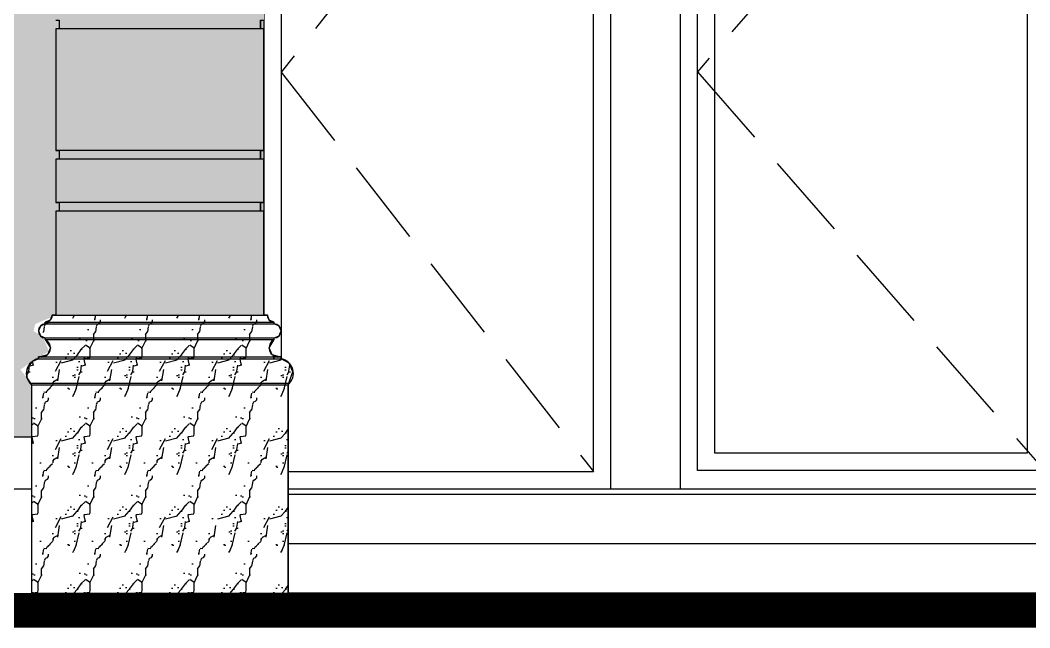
# Model space of a CAD drawing. Extents: x -12446 to 284554, y -295110 to 165007.
# Drawn here: x 15551 to 18462, y -262654 to -260904 of the extents above; entities that cross this region are included whole.
import ezdxf

# ---------------------------------------------------------------- set-up
doc = ezdxf.new("R2010")
doc.units = 0
doc.header["$LTSCALE"] = 1000
doc.linetypes.add('AX-14-E$0$AX-85-M02$0$DASH', pattern=[0.35, 0.25, -0.1])
doc.linetypes.add('AX-14-E$0$DOTE', pattern=[2.4200000000000004, 2, -0.2, 0.02, -0.2])
doc.layers.get('0').update_dxf_attribs({"linetype": 'CONTINUOUS'})
for name, color, linetype in [('A-Anno-Note', 241, 'CONTINUOUS'), ('AX-14-comp-tc$0$AX-T-LMCZ-Z$1$AX-13-E01-E03$0$家具与填充', 251, 'CONTINUOUS'), ('AX-14-E$0$A-Detl-Fine', 152, 'CONTINUOUS'), ('AX-14-E$0$A-Detl-Patt', 8, 'CONTINUOUS'), ('AX-14-E$0$A-Detl-Thin', 131, 'CONTINUOUS'), ('AX-14-E$0$A-elev-MAIN', 4, 'CONTINUOUS'), ('AX-14-E$0$A-elev-XFINE', 8, 'CONTINUOUS'), ('AX-14-E$0$A-Strs', 151, 'CONTINUOUS'), ('AX-14-E$0$PUB_HATCH', 8, 'CONTINUOUS')]:
    doc.layers.add(name, color=color, linetype=linetype)
doc.layers.add('AX-14-E$0$A-Grid', color=222, linetype='AX-14-E$0$DOTE', plot=False)

# ---------------------------------------------------------------- blocks, each defined once
blk = doc.blocks.new('AX-14-E$0$A$C78EB6178')
at = {"layer": 'AX-14-E$0$A-Detl-Fine'}
for points in [[(15199.99680905382, 2650.001018113573), (14299.99680905382, 2650.001018113573), (14299.99680905382, 350.0010181134567), (15199.99680905382, 350.0010181134567)], [(16449.99424889125, 2600.001030202431), (16449.99424889125, 403.0009717717185), (15549.99424889125, 403.0009717717185), (15549.99424889125, 2600.001030202431)]]:
    blk.add_lwpolyline(points, close=True, dxfattribs=at)
blk.add_lwpolyline([(16499.99424889125, 2650.001030202431), (16499.99424889125, 353.0009717717185), (15499.99424889125, 353.0009717717185), (15499.99424889125, 2650.001030202431), (17499.99424889125, 2650.001030202431)], dxfattribs=at)
at = {"layer": 'AX-14-E$0$A-Detl-Patt', "linetype": 'AX-14-E$0$AX-85-M02$0$DASH'}
for points in [[(15199.99680905382, 2650.001018113573), (14299.99680905382, 1500.001018113515), (15199.99680905382, 350.0010181134567)], [(16449.14679126337, 2600.001030202431), (15499.99424889125, 1501.501000987249), (16499.99424889125, 353.0009717717185)]]:
    blk.add_lwpolyline(points, dxfattribs=at)
at = {"layer": 'AX-14-E$0$A-Detl-Thin'}
blk.add_line((34751.28397460829, -0.0004335009143687785), (-1286.962460828014, -0.0004335009143687785), dxfattribs=at)
for points in [[(17549.99424889125, 300.0010302023147), (17549.99424889125, 3600.001030202315), (15449.99424889125, 3600.001030202315), (15449.99424889125, 300.0010302023147)], [(15249.99680905382, 2700.001018113573), (14249.99680905382, 2700.001018113573), (14249.99680905382, 300.0010181134567), (15249.99680905382, 300.0010181134567)]]:
    blk.add_lwpolyline(points, close=True, dxfattribs=at)
blk.add_lwpolyline([(13650.987519202, 150.0010852113483), (13650.987519202, 0.001085211348254234), (13400.987519202, 0.001085211348254234), (13400.987519202, 450.0010852113483), (13579.99223586889, 450.0010852113483)], dxfattribs=at)
at = {"layer": 'AX-14-E$0$A-Strs', "color": 2}
blk.add_lwpolyline([(20936.28396964172, 0.001085211348254234), (12057.82304325298, 0.001085211348254234)], dxfattribs=at)
blk.add_wipeout([(13400.987519202, 148.49956649904152), (13650.987519202, 148.49956649904152), (13650.987519202, -0.00043350091436877847), (13400.987519202, -0.00043350091436877847)]).dxf.layer = 'AX-14-E$0$A-Detl-Thin'
blk = doc.blocks.new('AX-14-E$0$srjrewhretrhre')
at = {"color": 6}
blk.add_wipeout([(74336.15746039373, 138072.78059375333), (74336.15746039373, 137207.78059375318), (75926.14936859017, 137207.7805937532), (75926.14936859017, 137127.78059375333), (75946.14936859017, 137127.78059375333), (75946.14936859017, 137107.78059375333), (75961.14936859017, 137107.78059375333), (75961.14936859017, 137087.78059375333), (75976.14936859017, 137072.78059375333), (75976.14936859017, 137057.78059375333), (75986.14936859017, 137057.78059375333), (75986.14936859017, 136707.78059375333), (75956.36653167602, 136707.7805937533), (75949.00500575651, 136701.91699028332), (75946.39502308726, 136692.78059375338), (75948.91343806239, 136683.69062124976), (75956.14936858995, 136677.7805937535), (75956.14936858995, 136657.78059375333), (75966.89253723672, 136650.21297023832), (75971.14936859043, 136637.78059375333), (75971.14936859015, 136582.78059375333), (75986.14936859017, 136582.78059375333), (75986.14936859017, 136257.7805937532), (75996.14936859017, 136257.7805937532), (75996.14936859017, 136232.7805937532), (75986.14936859017, 136232.7805937532), (75986.14936859017, 136107.7805937532), (75996.14936859017, 136107.7805937532), (75996.14936859017, 136082.7805937532), (75986.14936859017, 136082.7805937532), (75986.14936859017, 135732.7805937532), (75996.14936859017, 135732.7805937532), (75996.14936859017, 135707.7805937532), (75986.14936859017, 135707.7805937532), (75986.14936859017, 135582.7805937532), (75996.14936859017, 135582.7805937532), (75996.14936859017, 135557.7805937532), (75986.14936859017, 135557.7805937532), (75986.14936859017, 135207.7805937532), (75996.14936859017, 135207.7805937532), (75996.14936859017, 135182.7805937532), (75986.14936859017, 135182.78059375318), (75986.14936859063, 135057.7805937532), (75996.1493685897, 135057.78059375286), (75996.14936859017, 135032.7805937532), (75986.14936859065, 135032.7805937532), (75986.14936859017, 134682.7805937532), (75996.14936859017, 134682.7805937532), (75996.14936859017, 134657.7805937532), (75986.14936859063, 134657.7805937532), (75986.14936859063, 134532.7805937532), (75996.14936859017, 134532.7805937532), (75996.14936859017, 134507.7805937532), (75986.14936859063, 134507.7805937532), (75986.14936859017, 134207.78059375333), (75976.14936859017, 134207.78059375336), (75970.40562701794, 134193.5243353252), (75956.14936858986, 134187.7805937538), (75956.14936859017, 134182.78059375333), (75942.00723296644, 134176.92272937705), (75936.14936859017, 134162.78059375333), (75942.00723296644, 134148.6384581296), (75956.14936859017, 134142.78059375333), (75956.1493685916, 134137.78059375333), (75971.09837498196, 134113.9747543896), (75962.06858667741, 134094.08080408134), (75941.14936858682, 134087.78059375376), (75936.14936859017, 134087.78059375333), (75936.14936859878, 134082.780593755), (75917.58014953164, 134074.28062588745), (75902.63854814909, 134051.5501458723), (75903.10084806968, 134027.72280747653), (75916.14936859508, 134007.78059374934), (75916.14936859017, 133407.78059375333), (76656.14936859017, 133407.78059375333), (76656.14936859017, 134007.78059375333), (76669.47614641604, 134045.280593753), (76659.24823763201, 134070.14859854258), (76636.14936859004, 134082.7805937527), (76636.14936859017, 134087.78059375333), (76631.14936859402, 134087.78059375368), (76610.23015050316, 134094.0808040813), (76601.2003621985, 134113.97475438984), (76616.14936858795, 134137.78059375333), (76616.14936858795, 134142.78059375333), (76630.2915042131, 134148.63845812881), (76636.14936859017, 134162.78059375333), (76630.29150421389, 134176.92272937705), (76616.14936859017, 134182.78059375333), (76616.14936859047, 134187.7805937538), (76601.89311016198, 134193.52433532558), (76596.14936859017, 134207.78059375408), (76586.14936859017, 134207.78059375408), (76586.14936859017, 134507.7805937532), (76576.14936859017, 134507.7805937532), (76576.14936859017, 134532.7805937532), (76586.14936859017, 134532.7805937532), (76586.14936859017, 134657.7805937532), (76576.14936859017, 134657.7805937532), (76576.14936859017, 134682.7805937532), (76586.14936859017, 134682.7805937532), (76586.14936859017, 135032.7805937532), (76576.14936859017, 135032.78059375338), (76576.14936859063, 135057.78059375286), (76586.14936859017, 135057.7805937532), (76586.14936859017, 135182.7805937532), (76576.14936859017, 135182.7805937532), (76576.14936859017, 135207.7805937532), (76586.14936859065, 135207.7805937532), (76586.14936859065, 135557.7805937532), (76576.14936859017, 135557.7805937532), (76576.14936859017, 135582.7805937532), (76586.14936859017, 135582.7805937532), (76586.14936859017, 135707.7805937532), (76576.14936859017, 135707.7805937532), (76576.14936859017, 135732.7805937532), (76586.14936859017, 135732.7805937532), (76586.14936859017, 136082.7805937532), (76576.14936859017, 136082.7805937532), (76576.14936859017, 136107.7805937532), (76586.14936859017, 136107.7805937532), (76586.14936859017, 136232.7805937532), (76576.14936859017, 136232.7805937532), (76576.14936859017, 136257.7805937532), (76586.14936859017, 136257.7805937532), (76586.14936859017, 136577.78059375333), (76786.14936859017, 136577.78059375333), (77136.14936859062, 136877.78059375333), (80536.02289517099, 136877.78059375333), (80886.02289517147, 136577.78059375333), (81086.02289517147, 136577.78059375333), (81086.02289517147, 136257.7805937532), (81096.02289517147, 136257.7805937532), (81096.02289517147, 136232.7805937532), (81086.02289517147, 136232.7805937532), (81086.022895171, 136107.7805937532), (81096.02289517147, 136107.7805937532), (81096.02289517147, 136082.7805937532), (81086.02289517147, 136082.7805937532), (81086.022895171, 135732.7805937532), (81096.02289517147, 135732.7805937532), (81096.02289517147, 135707.7805937532), (81086.02289517147, 135707.7805937532), (81086.02289517147, 135582.7805937532), (81096.02289517147, 135582.7805937532), (81096.02289517147, 135557.7805937532), (81086.02289517147, 135557.7805937532), (81086.02289517147, 135207.7805937532), (81096.02289517147, 135207.7805937532), (81096.02289517147, 135182.7805937532), (81086.02289517147, 135182.7805937532), (81086.02289517147, 135057.7805937532), (81096.022895171, 135057.78059375286), (81096.02289517147, 135032.78059375286), (81086.02289517147, 135032.78059375286), (81086.02289517147, 134682.7805937532), (81096.02289517147, 134682.7805937532), (81096.02289517147, 134657.7805937532), (81086.02289517147, 134657.7805937532), (81086.02289517147, 134532.7805937532), (81096.02289517147, 134532.7805937532), (81096.02289517147, 134507.7805937532), (81086.02289517147, 134507.7805937532), (81086.02289517147, 134207.78059375333), (81076.02658887957, 134207.39987152722), (81070.27915359965, 134193.5243353256), (81056.02289517148, 134187.7805937538), (81056.02289517147, 134182.78059375333), (81041.88075954774, 134176.92272937705), (81036.02289517147, 134162.78059375333), (81041.88075954774, 134148.6384581296), (81056.02289517147, 134142.78059375333), (81056.02289516592, 134137.78059375705), (81068.72853558275, 134124.6307188785), (81069.85726960398, 134106.3802814253), (81058.8688196685, 134091.76499915853), (81041.02289516761, 134087.78059375368), (81036.02289517147, 134087.78059375333), (81036.02289517799, 134082.78059375333), (81014.77722531601, 134071.98349746515), (81002.51207473082, 134051.5501458736), (81002.97437464996, 134027.7228074799), (81016.02289517237, 134007.78059375333), (81016.02289517237, 133407.78059375333), (81756.02289517147, 133407.78059375333), (81756.02289517147, 134007.7805937536), (81769.0714156929, 134027.72280747961), (81769.53371561252, 134051.5501458723), (81757.26856503001, 134071.983497463), (81736.02289517145, 134082.78059375333), (81736.02289517145, 134087.78059375333), (81731.02289517148, 134087.78059375333), (81713.17697067278, 134091.76499915947), (81702.18852073886, 134106.38028142505), (81703.3172547585, 134124.63071887472), (81716.02289517004, 134137.78059375333), (81716.02289517147, 134142.78059375333), (81730.1650307952, 134148.6384581296), (81736.02289517145, 134162.78059375333), (81730.1650307952, 134176.92272937705), (81716.02289517147, 134182.78059375333), (81716.02289514645, 134187.7805937533), (81701.76663673471, 134193.52433533416), (81696.02289517142, 134207.78059375295), (81686.02289517147, 134207.78059375292), (81686.022895171, 134507.7805937532), (81676.02289517145, 134507.7805937532), (81676.02289517145, 134532.7805937532), (81686.022895171, 134532.7805937532), (81686.02289517147, 134657.7805937532), (81676.02289517145, 134657.7805937532), (81676.02289517145, 134682.7805937532), (81686.02289517147, 134682.7805937532), (81686.022895171, 135032.7805937532), (81676.02289517145, 135032.78059375338), (81676.02289517145, 135057.7805937532), (81686.02289517099, 135057.78059375318), (81686.02289517147, 135182.7805937532), (81676.02289517145, 135182.7805937532), (81676.02289517145, 135207.7805937532), (81686.02289517147, 135207.7805937532), (81686.02289517147, 135557.7805937532), (81676.02289517145, 135557.7805937532), (81676.02289517145, 135582.7805937532), (81686.02289517147, 135582.7805937532), (81686.02289517147, 135707.7805937532), (81676.02289517145, 135707.7805937532), (81676.02289517145, 135732.7805937532), (81686.02289517147, 135732.7805937532), (81686.02289517147, 136082.7805937532), (81676.02289517145, 136082.7805937532), (81676.02289517145, 136107.7805937532), (81686.02289517147, 136107.7805937532), (81686.02289517147, 136232.7805937532), (81676.02289517145, 136232.7805937532), (81676.02289517145, 136257.7805937532), (81686.02289517147, 136257.7805937532), (81686.02289517147, 136582.78059375333), (81701.02289517145, 136582.78059375333), (81701.022895171, 136637.78059375333), (81705.27972652469, 136650.21297023803), (81716.022895171, 136657.78059375333), (81716.02289517147, 136677.78059375333), (81723.32511827593, 136683.78975377866), (81726.02255544928, 136692.85376498636), (81723.19418325079, 136701.87777613345), (81715.80573208556, 136707.7805937534), (81686.02289517147, 136707.78059375333), (81686.02289517147, 137057.78059375333), (81696.02289517147, 137057.78059375333), (81696.02289517147, 137072.78059375333), (81711.02289517147, 137087.78059375333), (81711.02289517147, 137107.78059375333), (81726.02289517147, 137107.78059375333), (81726.02289517147, 137127.78059375333), (81746.02289517147, 137127.78059375333), (81746.02289517147, 137207.7805937532), (83386.15394085794, 137207.78059375315), (83386.15394085794, 138072.78059375333)], dxfattribs=at).dxf.layer = 'AX-14-E$0$A-Detl-Thin'
at = {"layer": 'AX-14-E$0$PUB_HATCH', "linetype": 'ByBlock'}
h = blk.add_hatch(dxfattribs=at)
h.set_pattern_fill('大理石', color=256, scale=50, style=0)
h.set_pattern_definition([(41.98721249999999, (-2125021.920979404, -446923.1119974228), (299.99999558906, 225.0000049208378), [4.804866, -1004.216925]), (68.19859050000001, (-2125093.349549904, -446930.6119974228), (149.999999908466, 450.0000002037184), [17.3094585, -1194.35262]), (60.9453959, (-2125096.920979404, -446939.1834249226), (149.9999899364355, 225.0000063865008), [7.354021500000001, -1536.99045]), (90, (-2125093.349549904, -446932.7548539226), (150, -9.18454765366783e-15), [2.1428565, -222.85713]), (71.5650511, (-2125023.349550904, -446927.3977104228), (3.026845774023457e-07, 225.0000004623613), [4.5175395, -469.824105]), (171.469234, (-2125023.349550904, -446927.3977104228), (-149.9999995093144, 1.392004558842252e-06), [7.222766999999999, -1509.5583]), (79.2157021, (-2125033.349549904, -446941.3262739228), (150.0000007450625, 900.0000004161301), [15.269685, -1588.04715]), (62.13299610000001, (-2125146.206693904, -446872.7548539226), (599.9999927091245, 1125.000004399936), [35.1472845, -7345.78245]), (0, (-2125144.046566404, -446839.7657979226), (0, 225), [0, -150]), (64.9831065, (-2125046.920978404, -446798.8262829226), (300.0000007609918, 674.999999544509), [23.647065, -2459.2947]), (81.43911040000002, (-2124989.063836404, -446887.7548539226), (299.9999994834878, 2024.999987230613), [33.588522, -7020.000899999999]), (82.8749836, (-2125071.920978904, -446867.3977104228), (149.9999909881534, 1125.000001126931), [17.27626649999985, -3610.73969999998]), (76.75948000000002, (-2125086.920978904, -446914.5405684228), (150.0000014580604, 674.9999994809675), [37.4233905, -3892.0326]), (0, (-2125110.304469904, -446914.4307399227), (0, 225), [0, -150]), (0, (-2125107.894290904, -446916.8392944227), (0, 225), [0, -150]), (0, (-2125091.023264404, -446904.7965534227), (0, 225), [0, -150]), (0, (-2125095.843532404, -446878.3025454227), (0, 225), [0, -150]), (59.0362434, (-2125078.349549904, -446878.1119974228), (149.9999880514521, 225.0000064522712), [12.49489649999994, -2611.433399999984]), (0, (-2125071.935513904, -446867.8131849228), (0, 225), [0, -150]), (0, (-2125091.023264404, -446875.8939909227), (0, 225), [0, -150]), (0, (-2125083.792818904, -446861.4427269227), (0, 225), [0, -150]), (0, (-2125091.023264404, -446883.1196229227), (0, 225), [0, -150]), (50.1944289, (-2125004.063836404, -446898.4691394228), (150.0000001089894, 225.0000000976727), [5.5787505, -1165.9587]), (90, (-2125004.063836404, -446904.8977104228), (150, -9.18454765366783e-15), [6.428571, -218.57142]), (43.6677801, (-2125011.920978904, -446912.3977104228), (450.0000003402449, 449.9999991224339), [10.862076, -2270.1738]), (90, (-2125011.920978904, -446914.5405684228), (150, -9.18454765366783e-15), [2.1428565, -222.85713]), (39.805571, (-2125018.349549904, -446919.8977104228), (299.9999928373416, 225.0000088534782), [8.368124999999939, -1748.938049999992]), (0, (-2125040.410096404, -446904.7965534227), (0, 225), [0, -150]), (0, (-2125003.735148904, -446898.0002199227), (0, 225), [0, -150]), (0, (-2125003.735148904, -446898.0002199227), (0, 225), [0, -150]), (29.35775349999999, (-2125000.492406904, -446894.1834249226), (449.9999990889967, 225.0000013305716), [13.1125425, -1363.704435]), (0, (-2125004.257820904, -446883.1196229227), (0, 225), [0, -150]), (146.309932, (-2125046.920978404, -446798.8262829226), (-300.0000018441471, 224.9999961086259), [15.4523625, -1607.0457]), (8.13010235, (-2125063.349549904, -446828.8262829226), (1499.999989438255, 224.9999986651114), [15.1522875, -3166.8282]), (47.8624052, (-2125096.920979404, -446833.1119974228), (600.0000002649814, 674.9999993740287), [20.228289, -4227.71235]), (14.6208739, (-2125129.778122404, -446841.6834249226), (899.9999975205735, 225.000009386103), [33.9567555, -3531.5025]), (0, (-2125117.534915404, -446827.7230554228), (0, 225), [0, -150]), (18.4349488, (-2125069.778122404, -446850.2548539226), (600.0000000580668, 224.9999992736392), [6.77631, -1416.248625]), (16.6992442, (-2125063.349549904, -446848.1119974228), (149.9999969984997, 1.241063792289943e-05), [3.7286805, -779.2942949999999]), (101.093723, (-2125059.778121904, -446847.0405684228), (-300.000002621927, 1574.999985260505), [18.56112299999999, -3879.274799999999]), (0, (-2125078.972505904, -446837.3572419228), (0, 225), [0, -150]), (0, (-2125063.428470904, -446828.4043704227), (0, 225), [0, -150]), (0, (-2125083.792818904, -446854.2170619227), (0, 225), [0, -150]), (0, (-2125103.074022904, -446806.0461264227), (0, 225), [0, -150]), (0, (-2125110.304469904, -446815.6803129227), (0, 225), [0, -150]), (44.14490260000001, (-2125071.920978904, -446802.0405684228), (450.0000007707964, 449.9999999840209), [16.9219395, -3536.685300000001]), (54.58294469999999, (-2125083.349550904, -446818.1119974228), (150.0000004208009, 224.9999991134638), [19.720626, -4121.6106]), (0, (-2125071.719204904, -446801.8916589227), (0, 225), [0, -150]), (0, (-2125093.433398404, -446813.2717584227), (0, 225), [0, -150]), (0, (-2125071.719204904, -446801.8916589227), (0, 225), [0, -150]), (0, (-2125083.326243904, -446818.4621199227), (0, 225), [0, -150]), (75.0685828, (-2125048.349549904, -446826.6834249226), (150.0000000038274, 675.000000202004), [5.544348, -1158.76875]), (90, (-2125046.920978404, -446821.3262829226), (150, -9.18454765366783e-15), [22.5, -202.5]), (50.1944289, (-2125020.492407904, -446727.0405684228), (150.0000001089894, 225.0000000976727), [5.5787505, -1165.9587]), (0, (-2125062.101435904, -446774.7350094228), (0, 225), [0, -150]), (0, (-2125057.281167904, -446777.1435639227), (0, 225), [0, -150]), (0, (-2125076.562326904, -446772.3264864227), (0, 225), [0, -150]), (0, (-2125052.460854904, -446745.8324469228), (0, 225), [0, -150]), (53.1301023, (-2125036.920979404, -446759.1834249226), (150.0000002126701, 224.99999985822), [10.7142855, -2239.28565]), (90, (-2125036.920979404, -446777.3977104228), (150, -9.18454765366783e-15), [18.2142855, -206.78571]), (0, (-2125036.898090904, -446777.0360019228), (0, 225), [0, -150]), (23.1985905, (-2125025.492407404, -446729.1834249226), (450.0000002979893, 225.0000001134837), [5.439838499999961, -1136.92612499999]), (66.037511, (-2125026.920978904, -446732.3977104228), (150.0000000200056, 449.9999996990788), [3.517449, -735.1468799999999]), (66.037511, (-2125028.349550404, -446735.6119974228), (150.0000000200056, 449.9999996990788), [3.517449, -735.1468799999999]), (81.86989759999999, (-2125030.492406904, -446750.6119974228), (150.0000006484409, 1125.000000113515), [15.15228749999992, -3166.82819999998]), (90, (-2125016.920978404, -446722.7548539226), (150, -9.18454765366783e-15), [5.3571435, -219.642855]), (0, (-2125033.397590404, -446715.2548539226), (0, 225), [0, -150])])
edge = h.paths.add_edge_path()
edge.add_line((75916.14936859017, 133407.7805937534), (75916.14936859017, 134007.7805937534))
edge.add_arc((75944.30040088478, 134040.4403184753), 43.11772533615106, 165.0685828223707, 229.2403228333218, ccw=False)
edge.add_arc((75944.30040088524, 134040.4403184737), 43.1177253370297, 100.89684281113972, 165.0685828204375, ccw=False)
edge.add_line((75936.14936859017, 134082.7805937534), (75936.14936859017, 134087.7805937534))
edge.add_line((75936.14936859017, 134087.7805937534), (75940.40910086357, 134087.6629031491))
edge.add_arc((75945.17142265844, 134113.6978068739), 26.46688347420626, 259.634019377037, 425.4945086330911)
edge.add_line((75956.1493685925, 134137.7805937534), (75956.1493685925, 134142.7805937534))
edge.add_arc((75936.14936859203, 134142.7805937533), 20.00000000046566, 3.335053305592638e-10, 90.00000000533608)
edge.add_arc((75956.14936859017, 134162.7805937534), 20, 90, 179.9999999996665, ccw=False)
edge.add_line((75956.14936859017, 134182.7805937534), (75956.14936859017, 134187.7805937539))
edge.add_arc((75956.53009081674, 134207.399871527), 19.62297148128896, 268.8882853154667, 361.1117146838404)
edge.add_line((75976.14936859017, 134207.7805937534), (75986.14936859017, 134207.7805937534))
edge.add_line((75986.14936859017, 134207.7805937534), (76596.14936859017, 134207.7805937535))
edge.add_arc((76615.76864636359, 134207.3998715273), 19.62297148151497, 178.8882853164995, 270)
edge.add_arc((76604.93154540374, 134158.1340192494), 31.56173536293405, 8.465958142602915, 69.91816107455281, ccw=False)
edge.add_arc((76616.14936859017, 134162.7805937534), 20, -90.00000000400212, 3.335003384563606e-10, ccw=False)
edge.add_line((76616.14936858877, 134142.7805937534), (76616.14936858737, 134137.780593753))
edge.add_arc((76627.62990404382, 134113.97475439), 26.42954184515125, 115.7460199279253, 196.6992442280954)
edge.add_arc((76627.25359120728, 134113.0612507176), 25.81799708510722, 194.9971969223209, 280.3445055744949)
edge.add_line((76631.88963631676, 134087.6629031491), (76636.14936859017, 134087.6629031491))
edge.add_line((76636.14936859017, 134087.6629031491), (76636.14936860833, 134082.7805937486))
edge.add_arc((76627.99833629974, 134040.4403184762), 43.11772533235346, 14.931417170962902, 79.10315716939692, ccw=False)
edge.add_arc((76627.99833629648, 134040.4403184757), 43.11772533522994, -49.24032282244542, 14.931417170594216, ccw=False)
edge.add_line((76656.14936859669, 134007.7805937598), (76656.14936859017, 133407.7805937534))
edge.add_line((76656.14936859017, 133407.7805937534), (75916.14936859017, 133407.7805937534))
at = {"layer": 'AX-14-E$0$A-Detl-Thin', "color": 6}
blk.add_lwpolyline([(75986.14936859063, 135057.7805937533), (75996.1493685897, 135057.7805937529), (75996.14936859017, 135032.7805937533), (75986.14936859065, 135032.7805937533), (75986.14936859017, 134682.7805937533), (75996.14936859017, 134682.7805937533), (75996.14936859017, 134657.7805937533), (75986.14936859063, 134657.7805937533), (75986.14936859063, 134532.7805937533), (75996.14936859017, 134532.7805937533), (75996.14936859017, 134507.7805937533), (75986.14936859063, 134507.7805937533), (75986.14936859017, 134207.7805937534), (75976.14936859018, 134207.7805937534), (75970.40562701796, 134193.5243353253), (75956.14936858986, 134187.7805937539), (75956.14936859017, 134182.7805937534), (75942.00723296644, 134176.9227293771), (75936.14936859017, 134162.7805937534), (75942.00723296644, 134148.6384581297), (75956.14936859017, 134142.7805937534), (75956.1493685916, 134137.7805937534), (75971.09837498196, 134113.9747543897), (75962.06858667741, 134094.0808040814), (75941.14936858682, 134087.7805937538), (75936.14936859017, 134087.7805937534), (75936.14936859878, 134082.780593755), (75917.58014953164, 134074.2806258875), (75902.6385481491, 134051.5501458723), (75903.10084806968, 134027.7228074766), (75916.14936859508, 134007.7805937494), (75916.14936859017, 133407.7805937534), (76656.14936859017, 133407.7805937534), (76656.14936859017, 134007.7805937534), (76669.47614641604, 134045.2805937531), (76659.24823763201, 134070.1485985426), (76636.14936859005, 134082.7805937527), (76636.14936859017, 134087.7805937534), (76631.14936859402, 134087.7805937537), (76610.23015050316, 134094.0808040814), (76601.2003621985, 134113.9747543899), (76616.14936858795, 134137.7805937534), (76616.14936858795, 134142.7805937534), (76630.29150421312, 134148.6384581289), (76636.14936859017, 134162.7805937534), (76630.29150421389, 134176.9227293771), (76616.14936859017, 134182.7805937534), (76616.14936859047, 134187.7805937539), (76601.89311016198, 134193.5243353256), (76596.14936859017, 134207.7805937541), (76586.14936859017, 134207.7805937541), (76586.14936859017, 134507.7805937533), (76576.14936859017, 134507.7805937533), (76576.14936859017, 134532.7805937533), (76586.14936859017, 134532.7805937533), (76586.14936859017, 134657.7805937533), (76576.14936859017, 134657.7805937533), (76576.14936859017, 134682.7805937533), (76586.14936859017, 134682.7805937533), (76586.14936859017, 135032.7805937533), (76576.14936859017, 135032.7805937534), (76576.14936859063, 135057.7805937529), (76586.14936859017, 135057.7805937533)], dxfattribs=at)
at = {"layer": 'AX-14-E$0$A-elev-MAIN'}
for p, q in [((75996.1493685897, 135057.7805937529), (75996.14936859017, 135032.7805937529)), ((76576.14936859063, 135057.7805937529), (76576.14936859017, 135032.7805937529)), ((75986.14936859063, 135032.7805937533), (75986.14936859063, 134682.7805937533)), ((76586.14936859017, 135032.7805937533), (75986.14936859017, 135032.7805937533)), ((76586.14936859017, 135032.7805937533), (76586.14936859017, 134682.7805937533)), ((76586.14936859017, 134682.7805937533), (75986.14936859017, 134682.7805937533)), ((75996.14936859017, 134682.7805937533), (75996.14936859017, 134657.7805937533)), ((76576.14936859017, 134682.7805937533), (76576.14936859017, 134657.7805937533)), ((75986.14936859063, 134657.7805937533), (75986.14936859063, 134532.7805937533)), ((76586.14936859017, 134657.7805937533), (75986.14936859017, 134657.7805937533)), ((76586.14936859017, 134657.7805937533), (76586.14936859017, 134532.7805937533)), ((76586.14936859017, 134532.7805937533), (75986.14936859017, 134532.7805937533)), ((75996.14936859017, 134532.7805937533), (75996.14936859017, 134507.7805937533)), ((76576.14936859017, 134532.7805937533), (76576.14936859017, 134507.7805937533)), ((75986.14936859063, 134507.7805937533), (75986.14936859017, 134207.7805937534)), ((76586.14936859017, 134507.7805937533), (75986.14936859017, 134507.7805937533)), ((76586.14936859017, 134507.7805937533), (76586.14936859017, 134207.7805937534)), ((75976.14936859017, 134207.7805937534), (76596.14936859017, 134207.7805937534)), ((75956.14936859017, 134182.7805937534), (75956.14936859017, 134187.7805937534)), ((76616.14936859017, 134182.7805937534), (76616.14936859017, 134187.7805937534)), ((75956.14936859017, 134137.7805937534), (75956.14936859017, 134142.7805937534)), ((76616.14936859017, 134137.7805937534), (76616.14936859017, 134142.7805937534)), ((75936.14936859017, 134082.7805937534), (75936.14936859017, 134087.7805937534)), ((76636.14936859017, 134082.7805937534), (76636.14936859017, 134087.7805937534)), ((75916.14936859017, 134007.7805937534), (76656.14936859017, 134007.7805937534)), ((75916.14936859017, 134007.7805937534), (75916.14936859017, 133407.7805937534)), ((76656.14936859017, 134007.7805937534), (76656.14936859017, 133407.7805937534)), ((75916.14936859017, 133407.7805937534), (76656.14936859017, 133407.7805937534))]:
    blk.add_line(p, q, dxfattribs=at)
for centre, radius, start, end in [((75956.53009081674, 134207.3998715273), 19.62297148152175, 268.8882853146262, 1.111714682071788), ((76615.76864636359, 134207.3998715273), 19.62297148152175, 178.8882853145938, 271.1117146853738), ((75956.14936859017, 134162.7805937534), 20, 90, 270), ((76616.14936859017, 134162.7805937534), 20, 270, 90), ((75944.66883313698, 134113.9747543897), 26.42954184498113, 262.3475314453959, 64.25398009340762), ((76627.62990404382, 134113.9747543899), 26.42954184531497, 115.7460199065924, 277.6524685546041), ((75944.30040088385, 134040.4403184752), 43.11772533525234, 100.896842798044, 229.2403228422506), ((76627.99833629788, 134040.4403184751), 43.11772533386106, 310.7596771891285, 79.10315717326758)]:
    blk.add_arc(centre, radius, start, end, dxfattribs=at)
at = {"layer": 'AX-14-E$0$A-elev-XFINE', "color": 253, "linetype": 'Continuous'}
for p, q in [((75956.14936859017, 134187.7805937534), (76616.14936859017, 134187.7805937534)), ((75956.14936859017, 134182.7805937534), (76616.14936859017, 134182.7805937534)), ((75956.14936859017, 134142.7805937534), (76616.14936859017, 134142.7805937534)), ((75956.14936859017, 134137.7805937534), (76616.14936859017, 134137.7805937534)), ((75936.14936859017, 134087.7805937534), (76636.14936859017, 134087.7805937534)), ((75936.14936859017, 134082.7805937534), (76636.14936859017, 134082.7805937534)), ((75911.50273997519, 134012.7805937534), (76660.79599720515, 134012.7805937534))]:
    blk.add_line(p, q, dxfattribs=at)
at = {"layer": 'AX-14-E$0$A-Strs'}
for p, q in [((76656.14936859017, 133692.7805937534), (78836.08613188083, 133692.7805937534)), ((76656.14936859017, 133550.2805937534), (78836.08613188083, 133550.2805937534)), ((76656.14936859017, 133407.7805937534), (78836.08613188083, 133407.7805937534))]:
    blk.add_line(p, q, dxfattribs=at)
blk = doc.blocks.new('AX-14-comp-tc')
at = {"layer": 'AX-14-comp-tc$0$AX-T-LMCZ-Z$1$AX-13-E01-E03$0$家具与填充'}
h = blk.add_hatch(dxfattribs=at)
h.set_pattern_fill('AR-SAND', color=256, scale=24)
h.set_pattern_definition([(37.50000000000001, (-86572.63727747524, -326606.2126952698), (-1.92003755518086, 58.72958847952108), [0, -46.3296, 0, -51.816, 0, -49.53]), (7.499999999999999, (-86572.63727747524, -326606.2126952698), (53.94279397656031, 86.0190120682025), [0, -24.9936, 0, -41.7576, 0, -16.002]), (327.5, (-86610.12767747525, -326606.2126952698), (94.91908442897494, 0.172462161425484), [0, -15.24, 0, -54.864, 0, -71.628]), (317.5, (-86610.12767747525, -326606.2126952698), (91.62677429667568, 26.75151879086595), [0, -7.62, 0, -35.9664, 0, -41.148])])
h.paths.add_polyline_path([(8478.702790445503, -253742.0665604888), (8477.44201020393, -253912.0664102146), (8514.69657850251, -253988.2368576273), (8527.442184651125, -254071.7538557), (8527.44201020393, -254442.0664102142), (8577.44200928029, -254442.0664102142), (8577.44200928029, -254592.0664102142), (8652.391094617633, -254592.0664102153), (8652.391068423487, -255491.8819860087), (1002.391094686551, -255491.8819860087), (1002.391094686551, -255591.8819860086), (1022.391094686551, -255591.8819860086), (1022.391094686551, -255691.8819740865), (1072.391109687829, -255691.8819740865), (1222.391094686551, -256321.8819860086), (1272.391094686551, -256321.8819860086), (1272.391094686551, -256591.8819859418), (1252.391080968169, -256591.8819859414), (1252.391080968169, -256691.88198594), (6902.391072859842, -256691.88198594), (6902.391072859842, -256646.8812060526), (8252.541649787774, -256646.8812060526), (8252.387571967527, -268242.0665604891), (8851.970065954694, -268241.8804672961), (8851.970065954694, -266536.8804672965), (10050.68638493499, -266536.8804672965), (10050.68638493499, -268686.8804672965), (10151.10741875076, -268686.8804672965), (10151.10741875076, -266536.8804672965), (11352.39109977041, -266536.8804672965), (11352.39109977041, -268241.8804672961), (13852.39109482043, -268241.8804672961), (13852.39682763381, -256691.8822025585), (22902.39105995675, -256691.8822025519), (22926.11310842487, -266276.8819860087), (22900.94450187806, -266276.8819860084), (22901.26328666282, -268241.8804672958), (25152.38705283971, -268241.8804672961), (25152.38699696408, -256691.8825560538), (28052.39103885586, -256691.8825560538), (28052.75779278678, -256646.8819760467), (29952.39109509517, -256646.8819959717), (29952.39109509517, -256689.2827172552), (35452.39112271331, -256689.2800792456), (35452.39107599747, -256591.8819800339), (35402.39108326597, -256591.8819800338), (35402.39107245006, -256321.8819698274), (35452.39108006409, -256321.8819711794), (35602.39105912283, -255691.8819711794), (35652.39108166503, -255691.8819711795), (35652.39212232488, -255591.8814656923), (35702.39106792616, -255591.8819860087), (35702.39106792616, -255491.8819860087), (30302.39107866501, -255491.8819860087), (28046.93755201725, -255491.8819860087), (28046.9219124034, -254592.0664104595), (28121.92867581741, -254592.0664104595), (28121.92867581741, -254442.0664102142), (28171.92867489377, -254442.0664102142), (28171.92850044681, -254071.7538557), (28184.67410659519, -253988.2368576273), (28221.92867489377, -253912.0664102146), (28221.92867489377, -253742.0664102147), (27271.92867486304, -253742.0664102147), (18810.9233292405, -253741.8819860087), (18759.22901397021, -254121.8818337927), (17940.13815930797, -254121.8818337927), (17888.66652220706, -253743.518871419)])
h.paths.add_polyline_path([(1852.394621507585, -255691.8819740865), (3101.094290623063, -255691.8819740865), (3302.387411180738, -256591.8807588942), (1852.394621507585, -256591.8807588942)], flags=16)
h.paths.add_polyline_path([(4102.39109475803, -255691.8819312666), (5602.391099751781, -255691.8819312666), (5602.391099751781, -256591.8819859417), (4102.39109475803, -256591.8819859417)], flags=16)
h.paths.add_polyline_path([(9602.391094818566, -254911.8810260835), (10602.39058339488, -254911.8810260835), (10602.39058339488, -255491.8819860087), (9602.391094818566, -255491.8819860087)], flags=16)
h.paths.add_polyline_path([(9602.38542753979, -257761.8801072679), (10602.38515902622, -257761.8801072679), (10602.39114985833, -256691.8822025552), (9602.39141837167, -256691.8822025552)], flags=16)
h.paths.add_polyline_path([(9602.38542753979, -257761.8801072679), (10602.38503757105, -257761.8801072679), (10602.38503757105, -259361.8810671931), (9602.38542753979, -259361.8810671931)], flags=16)
h.paths.add_polyline_path([(10602.38503757105, -260711.8801072679), (9602.391094818799, -260711.8801072679), (9602.391094818799, -262311.8810671931), (10602.38503757105, -262311.8810671931)], flags=16)
h.paths.add_polyline_path([(9602.391094818799, -262311.8810671931), (10602.3910948188, -262311.8810671931), (10602.39373987479, -263586.8810671966), (9602.393739874795, -263586.8810671966)], flags=16)
h.paths.add_polyline_path([(9602.396640642633, -263586.8810671966), (10602.39083910672, -263586.8810671966), (10602.39083910672, -265186.8820271218), (9602.396640642633, -265186.8820271218)], flags=16)
h.paths.add_polyline_path([(8652.391094617633, -266136.8820651444), (11552.39109471915, -266136.8820651444), (11552.39109471915, -266236.8820651444), (8652.391094617633, -266236.8820651444)], flags=16)
h.paths.add_polyline_path([(26102.39160615517, -254911.8810260835), (27102.39109473149, -254911.8810260835), (27102.39109473149, -255491.8819860087), (26102.39160615517, -255491.8819860087)], flags=16)
h.paths.add_polyline_path([(24302.22488917547, -266726.8819860087), (25002.55026139603, -266726.8819860087), (25000.9446581592, -268076.8804672961), (24301.2631303862, -268076.8804672961)], flags=16)
h.paths.add_polyline_path([(31998.27289866665, -255691.8819067876), (30498.2728936729, -255691.8819067876), (30498.2728936729, -256591.8819614627), (31998.27289866665, -256591.8819614627)], flags=16)
h.paths.add_polyline_path([(34152.39109967728, -256591.8819859417), (32805.23363442658, -256591.8819859417), (33002.39105843063, -255691.8819740865), (34152.39109967728, -255691.8819740865)], flags=16)
h.paths.add_polyline_path([(9602.393739874795, -265186.8820271218), (10602.39373987479, -265186.8820271218), (10602.39093289184, -266136.8820171083), (9602.391256444942, -266136.8820171083)], flags=16)
edge = h.paths.add_edge_path(flags=17)
edge.add_line((9602.39125054804, -253742.0665604888), (9602.391094818566, -254911.6941790598))
edge.add_line((9602.391094818566, -254911.6941790598), (10602.39109481857, -254911.6941790598))
edge.add_line((10602.39109481857, -254911.6941790598), (10602.39669568217, -253742.0665604888))
edge.add_line((10602.39669568217, -253742.0665604888), (9602.396695682168, -253742.0665604888))
edge.add_line((9602.391094818799, -259361.8810671931), (10602.39114985833, -259361.8810671931))
edge.add_line((10602.39114985833, -259361.8810671931), (10602.38532080277, -260711.8801072679))
edge.add_line((10602.38532080277, -260711.8801072679), (9602.385265763238, -260711.8801072679))
edge.add_line((9602.385265763238, -260711.8801072679), (9602.391094818799, -259391.8810671931))
edge.add_line((13852.39109482043, -253742.0665604888), (13852.39109482043, -255491.8819860087))
edge.add_line((13852.39109482043, -255491.8819860087), (22452.39109468003, -255491.8819860087))
edge.add_line((22452.39109468003, -255491.8819860087), (22452.39109468003, -253741.8819860087))
edge.add_line((22452.39109468003, -253741.8819860087), (18810.9233292405, -253741.8819860087))
edge.add_line((18810.9233292405, -253741.8819860087), (18759.22901397021, -254121.8818337927))
edge.add_line((18759.22901397021, -254121.8818337927), (17940.13815930797, -254121.8818337927))
edge.add_line((17940.13815930797, -254121.8818337927), (17888.66652220706, -253743.518871419))
edge.add_line((17888.66652220706, -253743.518871419), (13852.39109482037, -253741.8819860087))
edge.add_line((26102.38525540623, -253742.0665604888), (26102.39145909375, -254911.8810260835))
edge.add_line((26102.39145909375, -254911.8810260835), (27102.39175321659, -254911.8810260835))
edge.add_line((27102.39175321659, -254911.8810260835), (27102.38554952908, -253742.0665604888))
edge.add_line((27102.38554952908, -253742.0665604888), (26102.38554952908, -253742.0665604888))
h = blk.add_hatch(dxfattribs=at)
h.set_pattern_fill('大理石', color=256, scale=50)
h.set_pattern_definition([(41.98721249999999, (-60360.05004709282, -415259.4520499445), (299.99999558906, 225.0000049208378), [4.804866, -1004.216925]), (68.19859050000001, (-60431.47861759282, -415266.9520499445), (149.999999908466, 450.0000002037184), [17.3094585, -1194.35262]), (60.9453959, (-60435.05004709282, -415275.5234774445), (149.9999899364355, 225.0000063865008), [7.354021500000001, -1536.99045]), (90, (-60431.47861759282, -415269.0949064445), (150, -9.184850993605149e-15), [2.1428565, -222.85713]), (71.5650511, (-60361.47861859282, -415263.7377629445), (3.026845774023457e-07, 225.0000004623613), [4.5175395, -469.824105]), (171.469234, (-60361.47861859282, -415263.7377629445), (-149.9999995093144, 1.392004558842252e-06), [7.222766999999999, -1509.5583]), (79.2157021, (-60371.47861759282, -415277.6663264445), (150.0000007450625, 900.0000004161301), [15.269685, -1588.04715]), (62.13299610000001, (-60484.33576159283, -415209.0949064445), (599.9999927091245, 1125.000004399936), [35.1472845, -7345.78245]), (0, (-60482.17563409275, -415176.1058504445), (0, 225), [0, -150]), (64.9831065, (-60385.05004609282, -415135.1663354445), (300.0000007609918, 674.999999544509), [23.647065, -2459.2947]), (81.43911040000002, (-60327.19290409282, -415224.0949064445), (299.9999994834878, 2024.999987230613), [33.588522, -7020.000899999999]), (82.8749836, (-60410.05004659282, -415203.7377629445), (149.9999909881534, 1125.000001126931), [17.27626649999979, -3610.739699999972]), (76.75948000000002, (-60425.05004659282, -415250.8806209445), (150.0000014580604, 674.9999994809675), [37.4233905, -3892.0326]), (0, (-60448.43353759275, -415250.7707924445), (0, 225), [0, -150]), (0, (-60446.02335859275, -415253.1793469445), (0, 225), [0, -150]), (0, (-60429.15233209274, -415241.1366059445), (0, 225), [0, -150]), (0, (-60433.97260009275, -415214.6425979445), (0, 225), [0, -150]), (59.0362434, (-60416.47861759282, -415214.4520499445), (149.9999880514521, 225.0000064522712), [12.49489649999989, -2611.433399999972]), (0, (-60410.06458159279, -415204.1532374445), (0, 225), [0, -150]), (0, (-60429.15233209274, -415212.2340434445), (0, 225), [0, -150]), (0, (-60421.92188659274, -415197.7827794445), (0, 225), [0, -150]), (0, (-60429.15233209274, -415219.4596754445), (0, 225), [0, -150]), (50.1944289, (-60342.19290409282, -415234.8091919445), (150.0000001089894, 225.0000000976727), [5.5787505, -1165.9587]), (90, (-60342.19290409282, -415241.2377629445), (150, -9.184850993605149e-15), [6.428571, -218.57142]), (43.6677801, (-60350.05004659282, -415248.7377629445), (450.0000003402449, 449.9999991224339), [10.862076, -2270.1738]), (90, (-60350.05004659282, -415250.8806209445), (150, -9.184850993605149e-15), [2.1428565, -222.85713]), (39.805571, (-60356.47861759282, -415256.2377629445), (299.9999928373416, 225.0000088534782), [8.36812499999989, -1748.938049999986]), (0, (-60378.53916409284, -415241.1366059445), (0, 225), [0, -150]), (0, (-60341.86421659273, -415234.3402724445), (0, 225), [0, -150]), (0, (-60341.86421659273, -415234.3402724445), (0, 225), [0, -150]), (29.35775349999999, (-60338.62147459282, -415230.5234774445), (449.9999990889967, 225.0000013305716), [13.1125425, -1363.704435]), (0, (-60342.38688859284, -415219.4596754445), (0, 225), [0, -150]), (146.309932, (-60385.05004609282, -415135.1663354445), (-300.0000018441471, 224.9999961086259), [15.4523625, -1607.0457]), (8.13010235, (-60401.47861759282, -415165.1663354445), (1499.999989438255, 224.9999986651114), [15.1522875, -3166.8282]), (47.8624052, (-60435.05004709282, -415169.4520499445), (600.0000002649813, 674.9999993740287), [20.22828899999978, -4227.712349999944]), (14.6208739, (-60467.90719009282, -415178.0234774445), (899.9999975205735, 225.000009386103), [33.9567555, -3531.5025]), (0, (-60455.66398309275, -415164.0631079445), (0, 225), [0, -150]), (18.4349488, (-60407.90719009282, -415186.5949064445), (600.0000000580668, 224.9999992736392), [6.77631, -1416.248625]), (16.6992442, (-60401.47861759282, -415184.4520499445), (149.9999969984997, 1.241063792289943e-05), [3.7286805, -779.2942949999999]), (101.093723, (-60397.90718959282, -415183.3806209445), (-300.000002621927, 1574.999985260505), [18.561123, -3879.2748]), (0, (-60417.10157359285, -415173.6972944445), (0, 225), [0, -150]), (0, (-60401.55753859282, -415164.7444229446), (0, 225), [0, -150]), (0, (-60421.92188659274, -415190.5571144445), (0, 225), [0, -150]), (0, (-60441.20309059274, -415142.3861789446), (0, 225), [0, -150]), (0, (-60448.43353759275, -415152.0203654445), (0, 225), [0, -150]), (44.14490260000001, (-60410.05004659282, -415138.3806209445), (450.0000007707964, 449.9999999840209), [16.9219395, -3536.685300000001]), (54.58294469999999, (-60421.47861859282, -415154.4520499445), (150.0000004208009, 224.9999991134638), [19.720626, -4121.6106]), (0, (-60409.84827259275, -415138.2317114445), (0, 225), [0, -150]), (0, (-60431.56246609274, -415149.6118109445), (0, 225), [0, -150]), (0, (-60409.84827259275, -415138.2317114445), (0, 225), [0, -150]), (0, (-60421.45531159277, -415154.8021724445), (0, 225), [0, -150]), (75.0685828, (-60386.47861759282, -415163.0234774445), (150.0000000038274, 675.000000202004), [5.544348, -1158.76875]), (90, (-60385.05004609282, -415157.6663354445), (150, -9.184850993605149e-15), [22.5, -202.5]), (50.1944289, (-60358.62147559282, -415063.3806209445), (150.0000001089894, 225.0000000976727), [5.5787505, -1165.9587]), (0, (-60400.23050359274, -415111.0750619445), (0, 225), [0, -150]), (0, (-60395.41023559273, -415113.4836164445), (0, 225), [0, -150]), (0, (-60414.69139459274, -415108.6665389445), (0, 225), [0, -150]), (0, (-60390.58992259284, -415082.1724994445), (0, 225), [0, -150]), (53.1301023, (-60375.05004709282, -415095.5234774445), (150.0000002126701, 224.99999985822), [10.7142855, -2239.28565]), (90, (-60375.05004709282, -415113.7377629445), (150, -9.184850993605149e-15), [18.2142855, -206.78571]), (0, (-60375.02715859281, -415113.3760544445), (0, 225), [0, -150]), (23.1985905, (-60363.62147509282, -415065.5234774445), (450.0000002979893, 225.0000001134837), [5.439838499999946, -1136.926124999986]), (66.037511, (-60365.05004659282, -415068.7377629445), (150.0000000200056, 449.9999996990788), [3.517449, -735.1468799999999]), (66.037511, (-60366.47861809282, -415071.9520499445), (150.0000000200056, 449.9999996990788), [3.517449, -735.1468799999999]), (81.86989759999999, (-60368.62147459282, -415086.9520499445), (150.0000006484409, 1125.000000113515), [15.15228749999989, -3166.828199999972]), (90, (-60355.05004609282, -415059.0949064445), (150, -9.184850993605149e-15), [5.3571435, -219.642855]), (0, (-60371.52665809284, -415051.5949064445), (0, 225), [0, -150])])
h.paths.add_polyline_path([(13851.10909224338, -264311.8819860087), (13851.10741380103, -265146.8819860088), (13851.10872281496, -265176.881986009), (15441.09932199739, -265176.8819860088), (15441.09932199739, -265256.8819860087), (15461.09932199739, -265256.8819860087), (15461.09932199739, -265276.8819860087), (15476.09932199739, -265276.8819860087), (15476.09932199739, -265296.8819860087), (15491.09932199739, -265311.8819860087), (15491.09932199739, -265326.8819860087), (15501.09932199739, -265326.8819860087), (15501.09932199739, -265676.8819860087), (15471.31648508333, -265676.8819860087), (15463.95495916381, -265682.7455894788), (15461.09923771526, -265691.9259645088), (15463.8633914696, -265700.9719585123), (15471.09932199716, -265706.8819860086), (15471.0993219925, -265726.8819860071), (15481.84249064223, -265734.4496095217), (15486.09932199739, -265746.8819859802), (15486.09932199739, -265801.8819860087), (15501.09932199739, -265801.8819860087), (15501.09932199739, -266126.8819860088), (15511.09932199739, -266126.8819860088), (15511.09932199739, -266151.8819860088), (15501.09932199739, -266151.8819860088), (15501.09932199739, -266276.8819860088), (15511.09932199739, -266276.8819860088), (15511.09932199739, -266301.8819860088), (15501.09932199739, -266301.8819860088), (15501.09932199739, -268176.8819860087), (16101.09932199739, -268176.881986008), (16101.10389518239, -265806.8819860087), (16301.09932199739, -265806.8819860087), (16651.09932199786, -265506.8819860087), (20056.3021882208, -265510.7846894864), (20400.97284857872, -265806.8819860087), (20600.97284857872, -265806.8819860087), (20600.97284857872, -268176.8819860087), (21200.97284858338, -268176.8819860092), (21200.97284857872, -265801.8819860087), (21215.97284857919, -265801.8819860087), (21215.97284857919, -265747.5751414853), (21220.43988259289, -265734.1740393835), (21230.9728477843, -265726.8819865681), (21230.9728477843, -265703.8774059961), (21239.99356451597, -265688.6854618285), (21234.44991107578, -265679.8333948187), (21230.75568549278, -265676.8819860087), (21200.97284857872, -265676.8819860087), (21200.97284857872, -265326.8819860087), (21210.97284857872, -265326.8819860087), (21210.97284857872, -265311.8819860087), (21225.97284857872, -265296.8819860087), (21225.97284857872, -265276.8819860087), (21240.97284857872, -265276.8819860087), (21240.97284857872, -265256.8819860087), (21260.97284857872, -265256.8819860087), (21260.97282399017, -265176.8819829961), (22901.19467991794, -265177.3515358751), (22901.10431386001, -264471.8819860087), (22901.10347466951, -264311.891031505), (13851.1082530892, -264311.8729405125)])
h = blk.add_hatch(dxfattribs=at)
h.set_pattern_fill('AR-SAND', color=256, scale=24)
h.set_pattern_definition([(37.50000000000001, (-60485.05004659276, -415276.5949064445), (-1.92003755518086, 58.72958847952108), [0, -46.3296, 0, -51.816, 0, -49.53]), (7.499999999999999, (-60485.05004659276, -415276.5949064445), (53.94279397656031, 86.0190120682025), [0, -24.9936, 0, -41.7576, 0, -16.002]), (327.5, (-60522.54044659277, -415276.5949064445), (94.91908442897494, 0.172462161425484), [0, -15.24, 0, -54.864, 0, -71.628]), (317.5, (-60522.54044659277, -415276.5949064445), (91.62677429667568, 26.75151879086595), [0, -7.62, 0, -35.9664, 0, -41.148])])
edge = h.paths.add_edge_path()
edge.add_line((13851.10741380109, -268241.8804672961), (13931.10741380109, -268241.8804672962))
edge.add_line((13931.10741380109, -268241.8804672962), (13931.10741380109, -266276.8804672965))
edge.add_line((13931.10741380109, -266276.8804672965), (15132.41914914963, -266276.8804672965))
edge.add_line((15132.4191491494, -266276.8804672965), (15132.4191491494, -268691.8804672965))
edge.add_line((15132.4191491494, -268691.8804672965), (15252.09460533039, -268691.8804672965))
edge.add_line((15252.09460533057, -268691.8804672965), (15254.13262789078, -268526.8812142719))
edge.add_line((15254.13262789063, -268526.8812142719), (15432.11833327745, -268526.8819736281))
edge.add_line((15432.11833327748, -268526.881973628), (15430.08031071727, -268371.8819860087))
edge.add_line((15430.08031071741, -268371.8819860087), (15399.1395196615, -268333.1124338883))
edge.add_line((15399.13951966139, -268333.1124338883), (15432.53010293888, -268310.3819538746))
edge.add_line((15432.53010293884, -268310.3819538746), (15481.53343423689, -268280.6348005265))
edge.add_line((15481.53343423708, -268280.6348005266), (15464.02825418569, -268238.9530538206))
edge.add_line((15464.02825418553, -268238.9530538206), (15436.84630726179, -268221.8819860087))
edge.add_line((15436.8463072618, -268221.8819860087), (15442.36345149107, -268201.8819860087))
edge.add_line((15442.36345149107, -268201.8819860087), (15501.09932199739, -268176.8819860087))
edge.add_line((15501.09932199745, -268176.8819860087), (15501.09932199745, -265801.8819860087))
edge.add_line((15501.09932199745, -265801.8819860087), (15487.74210600452, -265801.8819860087))
edge.add_line((15487.74210600457, -265801.8819860087), (15468.63548502391, -265740.6657977508))
edge.add_line((15468.63548502391, -265740.6657977508), (15471.09932199752, -265726.881986009))
edge.add_line((15471.09932199745, -265726.881986009), (15471.09932199698, -265709.1571354914))
edge.add_line((15471.09932199698, -265709.1571354914), (15450.74632435417, -265693.8192204804))
edge.add_line((15450.74632435404, -265693.8192204804), (15460.85245120573, -265676.8819860088))
edge.add_line((15460.85245120591, -265676.8819860088), (15485.71342399884, -265676.8819860087))
edge.add_line((15485.71342399875, -265676.8819860087), (15485.71342399875, -265176.8823276899))
edge.add_line((15485.71342399875, -265176.88232769), (13851.10852843226, -265176.8816443278))
edge.add_line((13851.10852843239, -265176.8816443278), (13851.10741380107, -268241.8804672961))
edge.add_line((13851.10741380109, -268241.8804672961), (13931.10741380109, -268241.8804672961))
blk = doc.blocks.new('AX-14-E')
at = {"layer": 'AX-14-E$0$A-Detl-Thin', "const_width": 100}
blk.add_lwpolyline([(-714.3520351273473, -262604.4103259706), (37749.73685369419, -262604.4103259706)], dxfattribs=at)
at = {"layer": 'AX-14-E$0$A-Grid'}
for p, q in [((-714.3520351273473, -262254.4103259706), (39369.13211807332, -262254.4103259706)), ((-714.3520351273473, -262554.4103259706), (39369.13211807332, -262554.4103259706))]:
    blk.add_line(p, q, dxfattribs=at)
blk.add_blockref('AX-14-E$0$A$C78EB6178', (2003.944207043067, -262554.4098924696))
at = {"layer": 'AX-14-E$0$A-Detl-Thin'}
blk.add_blockref('AX-14-E$0$srjrewhretrhre', (-60332.21292567821, -395962.1909197239), dxfattribs=at)
blk.add_blockref('AX-14-comp-tc', (152.8371209149773, 6422.471660038165), dxfattribs=at)

msp = doc.modelspace()

# ---------------------------------------------------------------- block references
at = {"layer": 'A-Anno-Note'}
msp.add_blockref('AX-14-E', (0, 0), dxfattribs=at)

doc.saveas('drawing.dxf')
